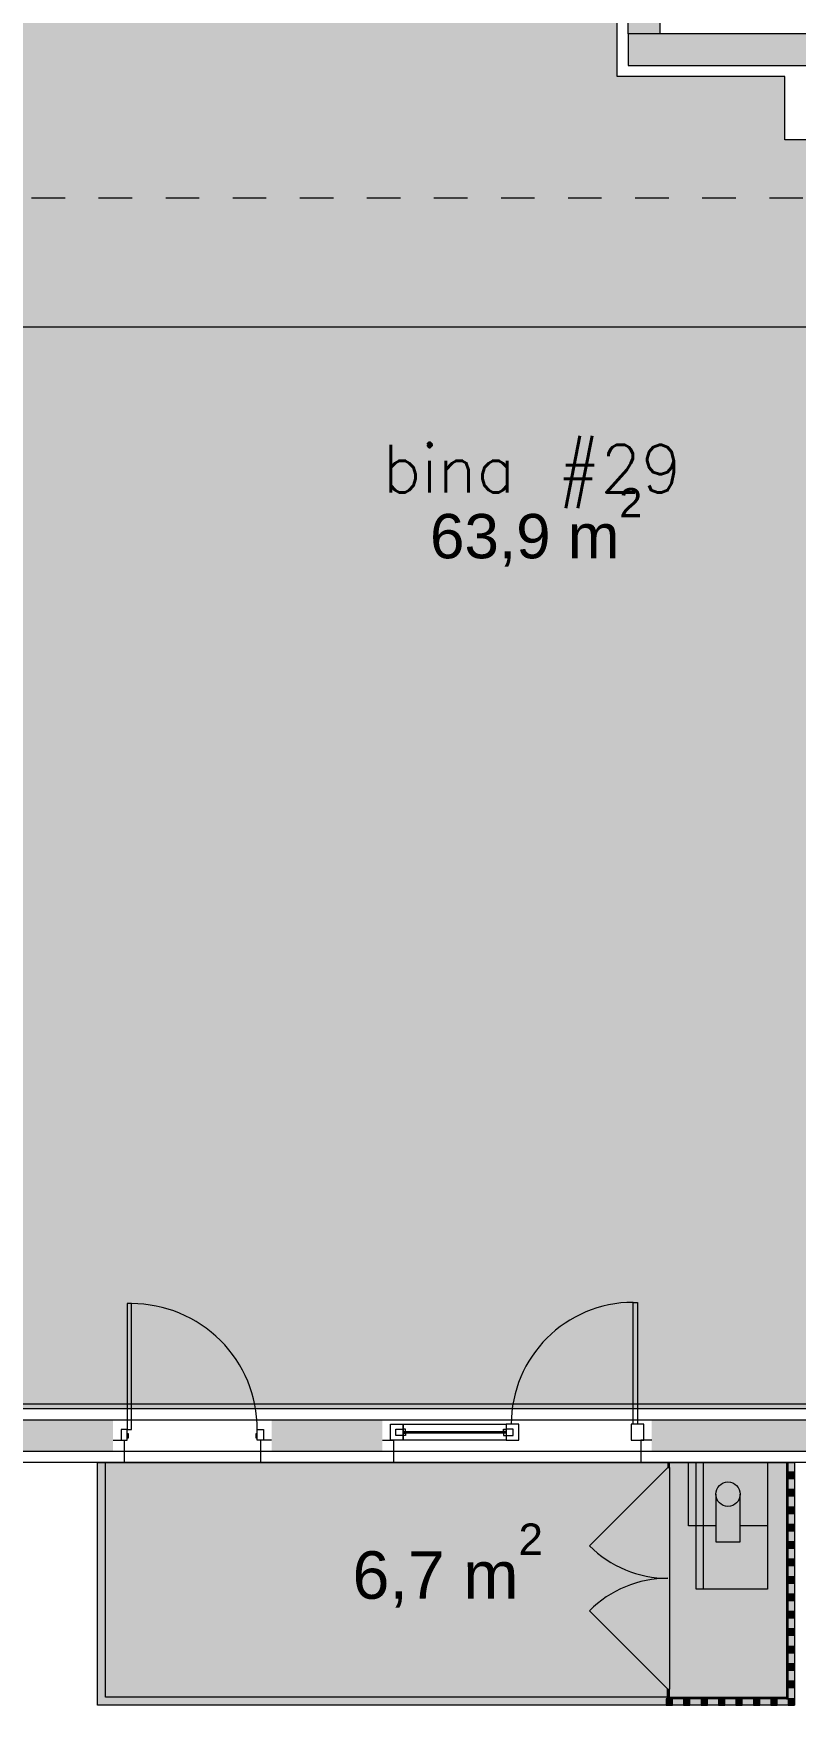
# Model space of a CAD drawing. Header units: metres. Extents: x 476297 to 476657, y 4620828 to 4621206.
# Drawn here: x 476392.25 to 476397.06, y 4621100.14 to 4621110.8 of the extents above; entities that cross this region are included whole.
import ezdxf

# ---------------------------------------------------------------- set-up
doc = ezdxf.new("R2010")
doc.units = ezdxf.units.M
doc.header["$MEASUREMENT"] = 0
doc.linetypes.add('Dashed', pattern=[0.423333, 0.211667, -0.211667])
for name, color, linetype in [('2D Drafting - General_Pen_No__1', 7, 'Continuous'), ('2D Drafting - General_Pen_No__250_Pen_No__7', 7, 'Continuous'), ('2D Drafting - General_Pen_No__7', 7, 'Continuous'), ('2D Drafting - General_Pen_No__7_Pen_No__1', 7, 'Continuous'), ('2D Drafting - General_Pen_No__7_Pen_No__7', 7, 'Continuous'), ('Annotation - Text_Pen_No__7', 7, 'Continuous'), ('Doors_Pen_No__7_Pen_No__1', 7, 'Continuous'), ('Doors_Pen_No__7_Pen_No__7', 7, 'Continuous'), ('G-Anno-Nplt', 7, 'Continuous'), ('gegmebi_Pen_No__1', 7, 'Continuous'), ('kar-panjara_Pen_No__7_Pen_No__1', 7, 'Continuous'), ('New2D Drafting - General_Pen_No__250_Pen_No__7', 7, 'Continuous'), ('New2D Drafting - General_Pen_No__30_Pen_No__9_Pen_No__9', 7, 'Continuous'), ('NewDoors_Pen_No__7_Pen_No__7', 7, 'Continuous'), ('Newreg_nak', 7, 'Continuous'), ('Newshenobebi', 7, 'Continuous'), ('NewStructural - Bearing', 7, 'Continuous'), ('zoma', 7, 'Continuous'), ('zoma_Pen_No__5', 7, 'Continuous')]:
    doc.layers.add(name, color=color, linetype=linetype)
doc.styles.add('GENERATED_STYLE_1', font='arial.ttf')
doc.styles.add('GENERATED_STYLE_2', font='arial.ttf')
doc.dimstyles.new('GENERATED_STYLE__1', dxfattribs={"dimtxt": 0.2, "dimasz": 0.064421, "dimexe": 0.18, "dimexo": 0.003, "dimgap": 0.09, "dimtad": 1, "dimtih": 1, "dimtoh": 1, "dimzin": 0, "dimdsep": 46, "dimtxsty": 'GENERATED_STYLE_2', "dimblk": 'ARROWHEAD_2', "dimblk1": 'ARROWHEAD_2', "dimblk2": 'ARROWHEAD_2', "dimcen": 0.09, "dimclrd": 142, "dimclre": 142, "dimclrt": 142, "dimadec": 0, "dimazin": 0, "dimtfac": 1, "dimtdec": 4, "dimtmove": 0, "dimatfit": 3, "dimfxl": 1, "dimtolj": 1, "dimtzin": 0, "dimarcsym": 0})

# ---------------------------------------------------------------- blocks, each defined once
blk = doc.blocks.new('*D334', base_point=(476844.527, 4621385.791))
at = {"layer": 'zoma', "color": 142, "linetype": 'Continuous', "lineweight": 0, "transparency": 16777216}
for p, q in [((476390.655, 4621098.907), (476390.655, 4621099.034)), ((476432.455, 4621098.907), (476432.455, 4621099.034)), ((476390.614, 4621098.971), (476390.655, 4621098.971)), ((476390.679, 4621099.013), (476390.631, 4621098.928)), ((476390.655, 4621098.971), (476432.455, 4621098.971)), ((476432.431, 4621098.928), (476432.479, 4621099.013)), ((476432.455, 4621098.971), (476432.496, 4621098.971))]:
    blk.add_line(p, q, dxfattribs=at)
at = {"layer": 'zoma', "color": 142, "lineweight": 0, "transparency": 16777216, "insert": (476411.213, 4621099.011), "char_height": 0.2, "attachment_point": 7, "style": 'GENERATED_STYLE_2'}
blk.add_mtext('\\A1;{\\pql;\\fArial CYR|b0|i0|c204|p34;41,80}', dxfattribs=at)
blk = doc.blocks.new('ARROWHEAD_2')
at = {"color": 0, "linetype": 'Continuous', "lineweight": 0}
for p, q in [((0, 0), (-1, 0)), ((-0.38, -0.66), (0.38, 0.66))]:
    blk.add_line(p, q, dxfattribs=at)
blk = doc.blocks.new('*D406', base_point=(476844.527, 4621385.791))
at = {"layer": 'zoma', "color": 142, "linetype": 'Continuous', "lineweight": 0, "transparency": 16777216}
for p, q in [((476391.079, 4621137.361), (476391.03, 4621137.276)), ((476391.054, 4621137.255), (476391.054, 4621137.382)), ((476391.054, 4621137.319), (476397.554, 4621137.319)), ((476397.579, 4621137.361), (476397.53, 4621137.276)), ((476397.554, 4621137.255), (476397.554, 4621137.382))]:
    blk.add_line(p, q, dxfattribs=at)
at = {"layer": 'zoma', "color": 142, "lineweight": 0, "transparency": 16777216, "char_height": 0.2, "attachment_point": 7, "style": 'GENERATED_STYLE_2'}
for s, insert in [('\\A1;{\\pql;\\fArial CYR|b0|i0|c204|p34;6,50}', (476394.038, 4621137.359)), ('\\A1;{\\pql;\\fArial CYR|b0|i0|c204|p34;0,40}', (476396.998, 4621137.359))]:
    blk.add_mtext(s, dxfattribs=dict(at, insert=insert))

msp = doc.modelspace()

# ---------------------------------------------------------------- hatches: boundary and pattern name
at = {"layer": '2D Drafting - General_Pen_No__250_Pen_No__7', "linetype": 'Continuous', "lineweight": 0}
for points in [[(476396.006, 4621111.098), (476396.206, 4621111.098), (476396.206, 4621110.798), (476396.006, 4621110.798)], [(476396.006, 4621110.799), (476396.006, 4621110.599), (476401.005, 4621110.599), (476401.005, 4621110.799)], [(476392.755, 4621101.849), (476391.055, 4621101.849), (476391.055, 4621102.049), (476392.755, 4621102.049)], [(476394.455, 4621102.049), (476394.455, 4621101.849), (476393.755, 4621101.849), (476393.755, 4621102.049)], [(476397.555, 4621101.849), (476396.155, 4621101.849), (476396.155, 4621102.049), (476397.555, 4621102.049)], [(476396.256, 4621101.778), (476396.256, 4621101.748), (476396.266, 4621101.748), (476396.266, 4621101.778)], [(476397.006, 4621100.288), (476397.016, 4621100.288), (476397.016, 4621101.779), (476397.006, 4621101.779)], [(476396.255, 4621100.348), (476396.265, 4621100.348), (476396.265, 4621100.298), (476396.255, 4621100.298)], [(476396.255, 4621100.298), (476397.006, 4621100.298), (476397.006, 4621100.288), (476396.255, 4621100.288)]]:
    msp.add_hatch(color=7, dxfattribs=at).paths.add_polyline_path(points)
at = {"layer": 'G-Anno-Nplt', "linetype": 'Continuous', "lineweight": 0}
for color, points in [(167, [(476397.585, 4621102.319), (476397.585, 4621108.679), (476397.485, 4621108.679), (476397.485, 4621109.219), (476397.585, 4621109.219), (476397.585, 4621110.129), (476396.995, 4621110.129), (476396.995, 4621110.529), (476395.936, 4621110.529), (476395.936, 4621112.229), (476393.925, 4621112.229), (476393.925, 4621112.299), (476391.255, 4621112.299), (476391.255, 4621111.678), (476390.855, 4621111.678), (476390.855, 4621110.399), (476390.925, 4621110.399), (476390.925, 4621109.8), (476391.325, 4621109.8), (476391.325, 4621108.978), (476391.125, 4621108.978), (476391.125, 4621108.679), (476390.925, 4621108.679), (476390.925, 4621102.319), (476391.125, 4621102.319), (476391.125, 4621102.119), (476397.485, 4621102.119), (476397.485, 4621102.319)]), (46, [(476392.656, 4621100.248), (476392.656, 4621101.779), (476397.056, 4621101.779), (476397.056, 4621100.248)])]:
    msp.add_hatch(color=color, dxfattribs=at).paths.add_polyline_path(points)
at = {"layer": 'New2D Drafting - General_Pen_No__250_Pen_No__7', "linetype": 'Continuous', "lineweight": 0}
for points in [[(476396.886, 4621101.779), (476396.386, 4621101.779), (476396.386, 4621101.379), (476396.559, 4621101.379), (476396.559, 4621101.279), (476396.713, 4621101.279), (476396.713, 4621101.379), (476396.886, 4621101.379)], [(476396.886, 4621101.779), (476396.436, 4621101.779), (476396.436, 4621100.979), (476396.886, 4621100.979)]]:
    msp.add_hatch(color=255, dxfattribs=at).paths.add_polyline_path(points)
at = {"layer": 'New2D Drafting - General_Pen_No__30_Pen_No__9_Pen_No__9', "linetype": 'Continuous', "lineweight": 0}
for points in [[(476397.056, 4621101.718), (476397.016, 4621101.718), (476397.016, 4621101.678), (476397.056, 4621101.678)], [(476397.056, 4621101.608), (476397.016, 4621101.608), (476397.016, 4621101.568), (476397.056, 4621101.568)], [(476397.056, 4621101.498), (476397.016, 4621101.498), (476397.016, 4621101.458), (476397.056, 4621101.458)], [(476397.056, 4621101.388), (476397.016, 4621101.388), (476397.016, 4621101.348), (476397.056, 4621101.348)], [(476397.056, 4621101.278), (476397.016, 4621101.278), (476397.016, 4621101.238), (476397.056, 4621101.238)], [(476397.056, 4621101.168), (476397.016, 4621101.168), (476397.016, 4621101.128), (476397.056, 4621101.128)], [(476397.056, 4621101.058), (476397.016, 4621101.058), (476397.016, 4621101.018), (476397.056, 4621101.018)], [(476397.056, 4621100.948), (476397.016, 4621100.948), (476397.016, 4621100.908), (476397.056, 4621100.908)], [(476397.056, 4621100.838), (476397.016, 4621100.838), (476397.016, 4621100.798), (476397.056, 4621100.798)], [(476397.056, 4621100.728), (476397.016, 4621100.728), (476397.016, 4621100.688), (476397.056, 4621100.688)], [(476397.056, 4621100.618), (476397.016, 4621100.618), (476397.016, 4621100.578), (476397.056, 4621100.578)], [(476397.056, 4621100.508), (476397.016, 4621100.508), (476397.016, 4621100.468), (476397.056, 4621100.468)], [(476397.056, 4621100.398), (476397.016, 4621100.398), (476397.016, 4621100.358), (476397.056, 4621100.358)], [(476396.286, 4621100.248), (476396.286, 4621100.288), (476396.246, 4621100.288), (476396.246, 4621100.248)], [(476396.396, 4621100.248), (476396.396, 4621100.288), (476396.356, 4621100.288), (476396.356, 4621100.248)], [(476396.506, 4621100.248), (476396.506, 4621100.288), (476396.466, 4621100.288), (476396.466, 4621100.248)], [(476396.616, 4621100.248), (476396.616, 4621100.288), (476396.576, 4621100.288), (476396.576, 4621100.248)], [(476396.726, 4621100.248), (476396.726, 4621100.288), (476396.686, 4621100.288), (476396.686, 4621100.248)], [(476396.836, 4621100.248), (476396.836, 4621100.288), (476396.796, 4621100.288), (476396.796, 4621100.248)], [(476396.946, 4621100.248), (476396.946, 4621100.288), (476396.906, 4621100.288), (476396.906, 4621100.248)], [(476397.056, 4621100.248), (476397.056, 4621100.288), (476397.016, 4621100.288), (476397.016, 4621100.248)]]:
    msp.add_hatch(color=255, dxfattribs=at).paths.add_polyline_path(points)

# ---------------------------------------------------------------- linework, layer by layer
at = {"layer": '2D Drafting - General_Pen_No__1', "color": 7, "linetype": 'Continuous', "lineweight": 0, "flags": 128}
msp.add_lwpolyline([(476397.555, 4621101.849), (476391.055, 4621101.849), (476391.055, 4621102.149), (476397.555, 4621102.149)], close=True, dxfattribs=at)
at = {"layer": '2D Drafting - General_Pen_No__250_Pen_No__7', "color": 7, "linetype": 'Continuous', "lineweight": 0, "flags": 128}
for points in [[(476396.006, 4621111.098), (476396.206, 4621111.098), (476396.206, 4621110.798), (476396.006, 4621110.798)], [(476396.006, 4621110.799), (476396.006, 4621110.599), (476401.005, 4621110.599), (476401.005, 4621110.799)], [(476396.256, 4621101.778), (476396.256, 4621101.748), (476396.266, 4621101.748), (476396.266, 4621101.778)], [(476397.006, 4621100.288), (476397.016, 4621100.288), (476397.016, 4621101.779), (476397.006, 4621101.779)], [(476396.255, 4621100.348), (476396.265, 4621100.348), (476396.265, 4621100.298), (476396.255, 4621100.298)], [(476396.255, 4621100.298), (476397.006, 4621100.298), (476397.006, 4621100.288), (476396.255, 4621100.288)]]:
    msp.add_lwpolyline(points, close=True, dxfattribs=at)
at = {"layer": '2D Drafting - General_Pen_No__7', "color": 7, "linetype": 'Continuous', "lineweight": 0, "flags": 128}
for points in [[(476392.755, 4621101.92), (476392.825, 4621101.92), (476392.825, 4621101.78)], [(476393.755, 4621101.92), (476393.685, 4621101.92), (476393.685, 4621101.78)], [(476394.455, 4621101.92), (476394.525, 4621101.92), (476394.525, 4621101.78)], [(476396.155, 4621101.92), (476396.085, 4621101.92), (476396.085, 4621101.78)]]:
    msp.add_lwpolyline(points, dxfattribs=at)
at = {"layer": '2D Drafting - General_Pen_No__7_Pen_No__1', "color": 7, "linetype": 'Continuous', "lineweight": 0, "flags": 128}
msp.add_lwpolyline([(476395.235, 4621101.92), (476394.585, 4621101.92), (476394.585, 4621102.02), (476395.235, 4621102.02)], close=True, dxfattribs=at)
at = {"layer": '2D Drafting - General_Pen_No__7_Pen_No__7', "color": 7, "linetype": 'Continuous', "lineweight": 0}
for centre, radius, start, end in [((476392.871, 4621101.988), 0.794, 359.9998, 90.0015), ((476396.038, 4621102.02), 0.77, 90, 179.9968)]:
    msp.add_arc(centre, radius, start, end, dxfattribs=at)
at = {"layer": 'Doors_Pen_No__7_Pen_No__1', "color": 7, "linetype": 'Continuous', "lineweight": 0, "flags": 128}
msp.add_lwpolyline([(476396.065, 4621102.02), (476396.038, 4621102.02), (476396.038, 4621102.79), (476396.065, 4621102.79)], close=True, dxfattribs=at)
at = {"layer": 'Doors_Pen_No__7_Pen_No__7', "color": 7, "linetype": 'Continuous', "lineweight": 0, "flags": 128}
for points in [[(476392.844, 4621101.988), (476392.871, 4621101.988), (476392.871, 4621102.782), (476392.844, 4621102.782)], [(476392.805, 4621101.92), (476392.844, 4621101.92), (476392.844, 4621101.988), (476392.805, 4621101.988)], [(476392.844, 4621101.934), (476392.853, 4621101.934), (476392.853, 4621101.961), (476392.844, 4621101.961)], [(476393.656, 4621101.934), (476393.665, 4621101.934), (476393.665, 4621101.961), (476393.656, 4621101.961)], [(476393.705, 4621101.92), (476393.665, 4621101.92), (476393.665, 4621101.988), (476393.705, 4621101.988)]]:
    msp.add_lwpolyline(points, close=True, dxfattribs=at)
at = {"layer": 'G-Anno-Nplt', "color": 7, "linetype": 'Continuous', "lineweight": 0, "flags": 128}
msp.add_lwpolyline([(476391.125, 4621102.119), (476397.485, 4621102.119), (476397.485, 4621102.319), (476397.585, 4621102.319), (476397.585, 4621108.679), (476397.485, 4621108.679), (476397.485, 4621109.219), (476397.585, 4621109.219), (476397.585, 4621110.129), (476396.995, 4621110.129), (476396.995, 4621110.529), (476395.936, 4621110.529), (476395.936, 4621112.229), (476393.925, 4621112.229), (476393.925, 4621112.299), (476391.255, 4621112.299)], dxfattribs=at)
msp.add_lwpolyline([(476392.656, 4621100.248), (476392.656, 4621101.779), (476397.056, 4621101.779), (476397.056, 4621100.248)], close=True, dxfattribs=at)
at = {"layer": 'gegmebi_Pen_No__1', "color": 7, "linetype": 'Continuous', "lineweight": 0, "flags": 128}
for points in [[(476396.559, 4621101.379), (476396.386, 4621101.379), (476396.386, 4621101.779), (476396.886, 4621101.779), (476396.886, 4621101.379), (476396.713, 4621101.379)], [(476396.559, 4621101.579), (476396.559, 4621101.279), (476396.713, 4621101.279), (476396.713, 4621101.579)]]:
    msp.add_lwpolyline(points, dxfattribs=at)
at = {"layer": 'kar-panjara_Pen_No__7_Pen_No__1', "color": 7, "linetype": 'Continuous', "lineweight": 0, "flags": 128}
for points in [[(476394.585, 4621101.92), (476394.505, 4621101.92), (476394.505, 4621102.02), (476394.585, 4621102.02)], [(476395.235, 4621101.92), (476395.315, 4621101.92), (476395.315, 4621102.02), (476395.235, 4621102.02)], [(476396.025, 4621101.92), (476396.105, 4621101.92), (476396.105, 4621102.02), (476396.025, 4621102.02)], [(476394.54, 4621101.99), (476394.585, 4621101.99), (476394.585, 4621101.975), (476394.585, 4621101.965), (476394.6, 4621101.965), (476394.6, 4621101.95), (476394.54, 4621101.95)], [(476394.6, 4621101.99), (476394.585, 4621101.99), (476394.585, 4621101.975), (476394.6, 4621101.975)], [(476394.585, 4621101.975), (476395.235, 4621101.975), (476395.235, 4621101.965), (476394.585, 4621101.965)], [(476395.22, 4621101.99), (476395.235, 4621101.99), (476395.235, 4621101.975), (476395.22, 4621101.975)], [(476395.28, 4621101.99), (476395.235, 4621101.99), (476395.235, 4621101.975), (476395.235, 4621101.965), (476395.22, 4621101.965), (476395.22, 4621101.95), (476395.28, 4621101.95)]]:
    msp.add_lwpolyline(points, close=True, dxfattribs=at)
at = {"layer": 'New2D Drafting - General_Pen_No__30_Pen_No__9_Pen_No__9', "color": 7, "linetype": 'Continuous', "lineweight": 0, "flags": 128}
for points in [[(476397.056, 4621101.718), (476397.016, 4621101.718), (476397.016, 4621101.678), (476397.056, 4621101.678)], [(476397.056, 4621101.608), (476397.016, 4621101.608), (476397.016, 4621101.568), (476397.056, 4621101.568)], [(476397.056, 4621101.498), (476397.016, 4621101.498), (476397.016, 4621101.458), (476397.056, 4621101.458)], [(476397.056, 4621101.388), (476397.016, 4621101.388), (476397.016, 4621101.348), (476397.056, 4621101.348)], [(476397.056, 4621101.278), (476397.016, 4621101.278), (476397.016, 4621101.238), (476397.056, 4621101.238)], [(476397.056, 4621101.168), (476397.016, 4621101.168), (476397.016, 4621101.128), (476397.056, 4621101.128)], [(476397.056, 4621101.058), (476397.016, 4621101.058), (476397.016, 4621101.018), (476397.056, 4621101.018)], [(476397.056, 4621100.948), (476397.016, 4621100.948), (476397.016, 4621100.908), (476397.056, 4621100.908)], [(476397.056, 4621100.838), (476397.016, 4621100.838), (476397.016, 4621100.798), (476397.056, 4621100.798)], [(476397.056, 4621100.728), (476397.016, 4621100.728), (476397.016, 4621100.688), (476397.056, 4621100.688)], [(476397.056, 4621100.618), (476397.016, 4621100.618), (476397.016, 4621100.578), (476397.056, 4621100.578)], [(476397.056, 4621100.508), (476397.016, 4621100.508), (476397.016, 4621100.468), (476397.056, 4621100.468)], [(476397.056, 4621100.398), (476397.016, 4621100.398), (476397.016, 4621100.358), (476397.056, 4621100.358)], [(476396.286, 4621100.248), (476396.286, 4621100.288), (476396.246, 4621100.288), (476396.246, 4621100.248)], [(476396.396, 4621100.248), (476396.396, 4621100.288), (476396.356, 4621100.288), (476396.356, 4621100.248)], [(476396.506, 4621100.248), (476396.506, 4621100.288), (476396.466, 4621100.288), (476396.466, 4621100.248)], [(476396.616, 4621100.248), (476396.616, 4621100.288), (476396.576, 4621100.288), (476396.576, 4621100.248)], [(476396.726, 4621100.248), (476396.726, 4621100.288), (476396.686, 4621100.288), (476396.686, 4621100.248)], [(476396.836, 4621100.248), (476396.836, 4621100.288), (476396.796, 4621100.288), (476396.796, 4621100.248)], [(476396.946, 4621100.248), (476396.946, 4621100.288), (476396.906, 4621100.288), (476396.906, 4621100.248)], [(476397.056, 4621100.248), (476397.056, 4621100.288), (476397.016, 4621100.288), (476397.016, 4621100.248)]]:
    msp.add_lwpolyline(points, close=True, dxfattribs=at)
at = {"layer": 'NewDoors_Pen_No__7_Pen_No__7', "color": 7, "linetype": 'Continuous', "lineweight": 0, "flags": 128}
msp.add_lwpolyline([(476396.255, 4621100.298), (476392.706, 4621100.298), (476392.706, 4621101.779)], dxfattribs=at)
at = {"layer": 'Newreg_nak', "color": 7, "linetype": 'Continuous', "lineweight": 0}
for p, q in [((476396.266, 4621101.748), (476396.266, 4621100.348)), ((476396.481, 4621100.979), (476396.481, 4621101.779))]:
    msp.add_line(p, q, dxfattribs=at)
at = {"layer": 'Newreg_nak', "color": 7, "linetype": 'Continuous', "lineweight": 0, "flags": 128}
msp.add_lwpolyline([(476397.955, 4621101.849), (476397.955, 4621101.779), (476390.585, 4621101.779), (476390.585, 4621119.619), (476401.905, 4621119.618), (476401.905, 4621119.549)], dxfattribs=at)
msp.add_lwpolyline([(476396.886, 4621101.779), (476396.886, 4621100.979), (476396.436, 4621100.979), (476396.436, 4621101.779)], close=True, dxfattribs=at)
at = {"layer": 'Newreg_nak', "color": 7, "linetype": 'Continuous', "lineweight": 0}
msp.add_circle((476396.636, 4621101.579), 0.077, dxfattribs=at)
at = {"layer": 'Newshenobebi', "color": 1, "linetype": 'Dashed', "lineweight": 0}
msp.add_lwpolyline([(476436.902, 4621109.76), (476385.829, 4621109.76)], dxfattribs=at)
at = {"layer": 'NewStructural - Bearing', "color": 7, "linetype": 'Continuous', "lineweight": 0}
for p, q in [((476396.256, 4621101.748), (476395.761, 4621101.253)), ((476396.256, 4621100.348), (476395.761, 4621100.843))]:
    msp.add_line(p, q, dxfattribs=at)
for centre, start, end in [((476396.256, 4621101.748), 225, 270), ((476396.256, 4621100.348), 90, 135)]:
    msp.add_arc(centre, 0.7, start, end, dxfattribs=at)
at = {"layer": 'zoma_Pen_No__5', "color": 5, "linetype": 'Continuous', "lineweight": 0}
for p, q in [((476386.774, 4621108.949), (476436.661, 4621108.949)), ((476386.774, 4621108.949), (476436.661, 4621108.949)), ((476386.774, 4621102.049), (476436.661, 4621102.049)), ((476386.774, 4621102.049), (476436.661, 4621102.049))]:
    msp.add_line(p, q, dxfattribs=at)

# ---------------------------------------------------------------- texts
at = {"layer": 'Annotation - Text_Pen_No__7', "color": 142, "linetype": 'Continuous', "lineweight": 0, "insert": (476395.401, 4621108.203), "char_height": 0.3, "attachment_point": 2, "rotation": 0}
msp.add_mtext('\\A1;{\\pqc;\\Ftxt.shx;bina #2\\Ftxt.shx;9}', dxfattribs=at)
at = {"layer": 'G-Anno-Nplt', "color": 142, "lineweight": 0, "insert": (476394.755, 4621107.435), "char_height": 0.28, "attachment_point": 7, "style": 'GENERATED_STYLE_1'}
msp.add_mtext('{\\fArial|b0|i0|c0|p34;63,9 m{\\H0.66x;\\S2^  ;}}', dxfattribs=at)
at = {"layer": 'G-Anno-Nplt', "color": 7, "lineweight": 0, "insert": (476394.266, 4621100.863), "char_height": 0.3, "attachment_point": 7, "style": 'GENERATED_STYLE_1'}
msp.add_mtext('{\\fArial|b0|i0|c0|p34;6,7 m{\\H0.66x;\\S2^  ;}}', dxfattribs=at)

# ---------------------------------------------------------------- dimensions: what is measured, and where the dimension line sits
at = {"layer": 'zoma', "color": 142, "linetype": 'Continuous', "lineweight": 0}
for base, p1, p2, picture, middle in [((476397.554, 4621137.319), (476391.054, 4621104.613), (476397.554, 4621104.213), '*D406', (476394.298, 4621137.459)), ((476432.455, 4621098.971), (476390.655, 4621100.764), (476432.455, 4621100.764), '*D334', (476411.549, 4621099.111))]:
    dim = msp.add_linear_dim(base=base, p1=p1, p2=p2, dimstyle='GENERATED_STYLE__1', dxfattribs=at)
    dim.commit()
    dim.dimension.update_dxf_attribs({"geometry": picture, "text_midpoint": middle, "dimtype": 160})

doc.saveas('drawing.dxf')
